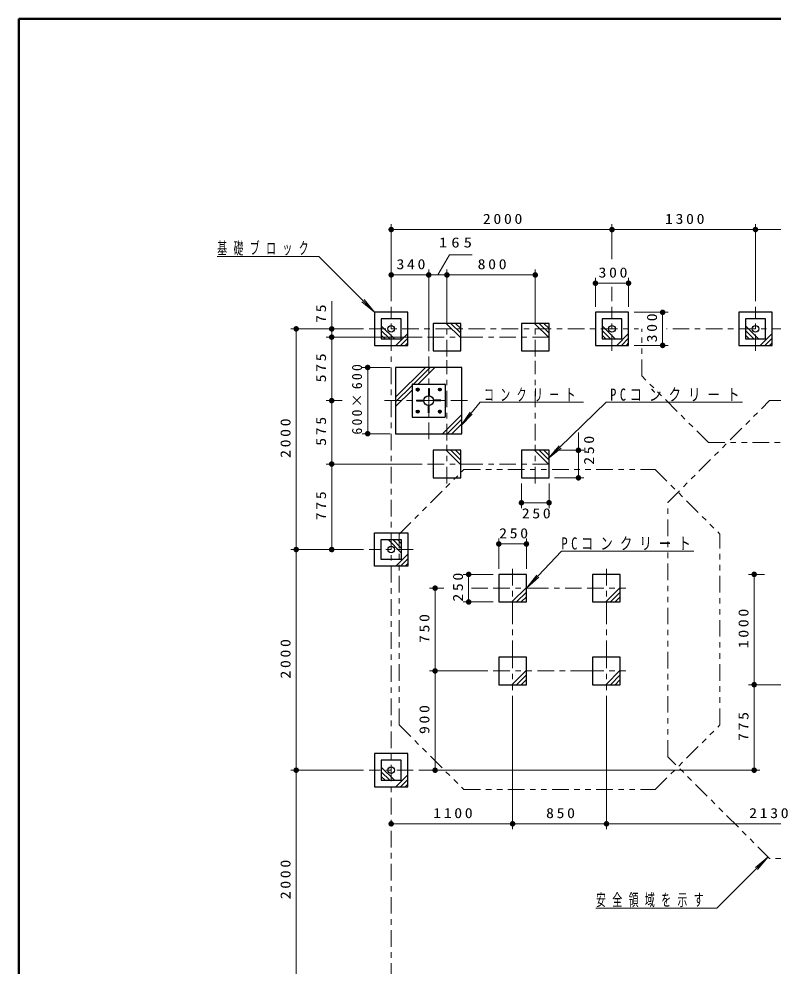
# Model space of a CAD drawing. Units: millimetres on the paper, scale 1:50. Extents: x -385 to 0, y -297 to 267.
# Drawn here: x -385 to -248.4, y -201.7 to -30 of the extents above; entities that cross this region are included whole.
import ezdxf

# ---------------------------------------------------------------- set-up
doc = ezdxf.new("R2010")
doc.units = ezdxf.units.MM
doc.linetypes.add('USER2', pattern=[6, 3, -1, 1, -1])
doc.linetypes.add('USER3', pattern=[8, 3, -1, 1, -1, 1, -1])
doc.layers.add('LY_1', color=7, linetype='Continuous', lineweight=25)
doc.styles.add('ＭＳ ゴシック', font='')
doc.styles.get('ＭＳ ゴシック').set_extended_font_data('MS Gothic')

# ---------------------------------------------------------------- blocks, each defined once
blk = doc.blocks.new('filled_dot')
at = {"color": 0, "linetype": 'Continuous', "lineweight": -2, "const_width": 1.25}
blk.add_lwpolyline([(-0.625, 0, 1), (0.625, 0, 1)], format="xyb", close=True, dxfattribs=at)

msp = doc.modelspace()

# ---------------------------------------------------------------- linework, layer by layer
at = {"layer": 'LY_1', "lineweight": 50}
for p, q in [((0, -30), (-385, -30)), ((-385, -30), (-385, -297))]:
    msp.add_line(p, q, dxfattribs=at)
at = {"layer": 'LY_1', "lineweight": 13}
for p, q in [((-317.557, -81.181), (-317.557, -67.181)), ((-317.557, -68.181), (-277.557, -68.181)), ((-277.557, -73.54), (-277.557, -67.181)), ((-277.557, -68.181), (-251.557, -68.181)), ((-251.557, -81.181), (-251.557, -67.181)), ((-251.557, -68.181), (-225.557, -68.181)), ((-349.074, -73.041), (-330.697, -73.041)), ((-330.697, -73.041), (-320.557, -83.181)), ((-309.107, -76.399), (-307.016, -72.777)), ((-307.016, -72.777), (-302.912, -72.777)), ((-310.757, -90.201), (-310.757, -75.399)), ((-307.457, -84.181), (-307.457, -75.399)), ((-291.457, -84.181), (-291.457, -75.399)), ((-317.557, -76.399), (-310.757, -76.399)), ((-310.757, -76.399), (-307.457, -76.399)), ((-307.457, -76.399), (-291.457, -76.399)), ((-280.557, -82.181), (-280.557, -76.905)), ((-274.557, -82.181), (-274.557, -76.905)), ((-280.557, -77.905), (-274.557, -77.905)), ((-277.557, -81.181), (-277.557, -78.54)), ((-328.336, -87.681), (-328.336, -81.184)), ((-320.557, -83.181), (-322.855, -81.253)), ((-320.557, -83.181), (-322.485, -80.883)), ((-273.557, -83.181), (-267.376, -83.181)), ((-268.376, -83.181), (-268.376, -89.181)), ((-316.981, -87.981), (-319.357, -85.605)), ((-304.957, -87.814), (-307.59, -85.181)), ((-304.957, -86.966), (-306.741, -85.181)), ((-304.957, -86.117), (-305.893, -85.181)), ((-288.957, -87.814), (-291.59, -85.181)), ((-288.957, -86.966), (-290.741, -85.181)), ((-288.957, -86.117), (-289.893, -85.181)), ((-276.981, -87.981), (-279.357, -85.605)), ((-250.981, -87.981), (-253.357, -85.605)), ((-322.557, -86.181), (-335.77, -86.181)), ((-334.77, -126.181), (-334.77, -86.181)), ((-317.829, -87.981), (-319.357, -86.454)), ((-318.678, -87.981), (-319.357, -87.302)), ((-316.704, -89.181), (-314.557, -87.034)), ((-277.829, -87.981), (-279.357, -86.454)), ((-278.678, -87.981), (-279.357, -87.302)), ((-276.704, -89.181), (-274.557, -87.034)), ((-251.829, -87.981), (-253.357, -86.454)), ((-252.678, -87.981), (-253.357, -87.302)), ((-250.704, -89.181), (-248.557, -87.034)), ((-311.957, -87.681), (-329.336, -87.681)), ((-328.336, -99.181), (-328.336, -87.681)), ((-315.856, -89.181), (-314.557, -87.883)), ((-315.007, -89.181), (-314.557, -88.731)), ((-275.856, -89.181), (-274.557, -87.883)), ((-275.007, -89.181), (-274.557, -88.731)), ((-273.557, -89.181), (-267.376, -89.181)), ((-249.856, -89.181), (-248.557, -87.883)), ((-249.007, -89.181), (-248.557, -88.731)), ((-317.757, -93.181), (-322.816, -93.181)), ((-321.816, -105.181), (-321.816, -93.181)), ((-316.757, -98.58), (-311.358, -93.181)), ((-313.51, -96.181), (-310.51, -93.181)), ((-312.661, -96.181), (-309.661, -93.181)), ((-316.757, -99.429), (-313.757, -96.429)), ((-316.757, -100.277), (-313.757, -97.277)), ((-326.466, -99.181), (-329.336, -99.181)), ((-328.336, -110.681), (-328.336, -99.181)), ((-301.439, -99.493), (-304.968, -103.759)), ((-301.439, -99.493), (-282.742, -99.493)), ((-278.61, -99.476), (-289.09, -109.681)), ((-278.61, -99.476), (-253.89, -99.476)), ((-304.968, -103.759), (-303.265, -101.29)), ((-308.245, -105.181), (-304.757, -101.693)), ((-307.396, -105.181), (-304.757, -102.542)), ((-304.968, -103.759), (-302.862, -101.623)), ((-306.548, -105.181), (-304.757, -103.391)), ((-317.757, -105.181), (-322.816, -105.181)), ((-283.639, -104.956), (-283.639, -113.181)), ((-289.09, -109.681), (-287.131, -107.409)), ((-289.09, -109.681), (-286.766, -107.784)), ((-304.957, -110.814), (-307.59, -108.181)), ((-304.957, -109.966), (-306.741, -108.181)), ((-304.957, -109.117), (-305.893, -108.181)), ((-288.957, -110.814), (-291.59, -108.181)), ((-288.957, -109.966), (-290.741, -108.181)), ((-288.957, -109.117), (-289.893, -108.181)), ((-287.957, -108.181), (-282.639, -108.181)), ((-311.957, -110.681), (-329.336, -110.681)), ((-328.336, -126.181), (-328.336, -110.681)), ((-287.957, -113.181), (-282.639, -113.181)), ((-293.957, -114.181), (-293.957, -118.7)), ((-288.957, -114.181), (-288.957, -118.7)), ((-288.957, -117.7), (-293.957, -117.7)), ((-315.757, -126.758), (-318.133, -124.381)), ((-315.757, -125.909), (-317.285, -124.381)), ((-315.757, -125.061), (-316.436, -124.381)), ((-298.057, -129.681), (-298.057, -124.169)), ((-298.057, -125.169), (-293.057, -125.169)), ((-293.057, -129.681), (-293.057, -124.169)), ((-322.557, -126.181), (-335.77, -126.181)), ((-334.77, -166.181), (-334.77, -126.181)), ((-314.557, -127.034), (-316.704, -129.181)), ((-286.711, -126.454), (-293.057, -133.181)), ((-286.711, -126.454), (-262.711, -126.454)), ((-314.557, -127.883), (-315.856, -129.181)), ((-314.557, -128.731), (-315.007, -129.181)), ((-299.057, -130.681), (-304.522, -130.681)), ((-303.522, -135.681), (-303.522, -130.681)), ((-293.057, -133.181), (-291.197, -130.828)), ((-293.057, -133.181), (-290.816, -131.187)), ((-249.894, -130.681), (-252.793, -130.681)), ((-251.793, -150.681), (-251.793, -130.681)), ((-308.029, -133.181), (-310.604, -133.181)), ((-309.604, -148.181), (-309.604, -133.181)), ((-300.057, -133.181), (-303.029, -133.181)), ((-295.69, -135.681), (-293.057, -133.049)), ((-294.841, -135.681), (-293.057, -133.897)), ((-278.69, -135.681), (-276.057, -133.049)), ((-277.841, -135.681), (-276.057, -133.897)), ((-293.993, -135.681), (-293.057, -134.746)), ((-276.993, -135.681), (-276.057, -134.746)), ((-299.057, -135.681), (-304.522, -135.681)), ((-300.057, -148.181), (-310.604, -148.181)), ((-309.604, -166.181), (-309.604, -148.181)), ((-295.69, -150.681), (-293.057, -148.049)), ((-294.841, -150.681), (-293.057, -148.897)), ((-278.69, -150.681), (-276.057, -148.049)), ((-277.841, -150.681), (-276.057, -148.897)), ((-293.993, -150.681), (-293.057, -149.746)), ((-276.993, -150.681), (-276.057, -149.746)), ((-240.957, -150.681), (-252.793, -150.681)), ((-251.793, -166.181), (-251.793, -150.681)), ((-295.557, -152.681), (-295.557, -176.895)), ((-278.557, -152.681), (-278.557, -176.895)), ((-322.557, -166.181), (-335.77, -166.181)), ((-334.77, -206.181), (-334.77, -166.181)), ((-316.981, -167.981), (-319.357, -165.605)), ((-317.829, -167.981), (-319.357, -166.454)), ((-312.557, -166.181), (-308.604, -166.181)), ((-308.604, -166.181), (-250.793, -166.181)), ((-318.678, -167.981), (-319.357, -167.302)), ((-316.704, -169.181), (-314.557, -167.034)), ((-315.856, -169.181), (-314.557, -167.883)), ((-315.007, -169.181), (-314.557, -168.731)), ((-317.557, -175.895), (-295.557, -175.895)), ((-278.557, -175.895), (-295.557, -175.895)), ((-235.957, -175.895), (-278.557, -175.895)), ((-258.556, -191.173), (-249.285, -181.901)), ((-249.285, -181.901), (-251.583, -183.83)), ((-249.285, -181.901), (-251.213, -184.2)), ((-280.453, -191.173), (-258.556, -191.173))]:
    msp.add_line(p, q, dxfattribs=at)
at = {"layer": 'LY_1', "linetype": 'USER2', "lineweight": 13}
for p, q in [((-317.557, -210.181), (-317.557, -82.181)), ((-277.557, -90.181), (-277.557, -82.181)), ((-251.557, -90.181), (-251.557, -82.181)), ((-307.457, -91.181), (-307.457, -84.181)), ((-291.457, -91.181), (-291.457, -84.181)), ((-321.557, -86.181), (-272.779, -86.181)), ((-179.557, -86.181), (-267.681, -86.181)), ((-310.957, -87.681), (-303.957, -87.681)), ((-303.957, -87.681), (-287.957, -87.681)), ((-310.757, -91.181), (-310.757, -107.181)), ((-307.457, -106.401), (-307.457, -91.869)), ((-291.457, -106.401), (-291.457, -91.961)), ((-318.757, -99.181), (-302.757, -99.181)), ((-307.457, -114.181), (-307.457, -107.181)), ((-291.457, -114.181), (-291.457, -107.181)), ((-310.957, -110.681), (-303.957, -110.681)), ((-303.957, -110.681), (-287.957, -110.681)), ((-313.557, -126.181), (-321.557, -126.181)), ((-295.557, -129.681), (-295.557, -136.681)), ((-278.557, -129.681), (-278.557, -136.681)), ((-299.057, -133.181), (-292.057, -133.181)), ((-292.057, -133.181), (-282.057, -133.181)), ((-282.057, -133.181), (-275.057, -133.181)), ((-295.557, -136.681), (-295.557, -144.681)), ((-278.557, -136.681), (-278.557, -144.681)), ((-295.557, -144.681), (-295.557, -151.681)), ((-278.557, -144.681), (-278.557, -151.681)), ((-299.057, -148.181), (-292.057, -148.181)), ((-282.057, -148.181), (-292.057, -148.181)), ((-282.057, -148.181), (-275.057, -148.181)), ((-313.557, -166.181), (-321.557, -166.181))]:
    msp.add_line(p, q, dxfattribs=at)
at = {"layer": 'LY_1'}
for p, q in [((-314.557, -83.181), (-320.557, -83.181)), ((-320.557, -83.181), (-320.557, -89.181)), ((-314.557, -89.181), (-314.557, -83.181)), ((-274.557, -83.181), (-280.557, -83.181)), ((-280.557, -83.181), (-280.557, -89.181)), ((-274.557, -89.181), (-274.557, -83.181)), ((-248.557, -83.181), (-254.557, -83.181)), ((-254.557, -83.181), (-254.557, -89.181)), ((-248.557, -89.181), (-248.557, -83.181)), ((-320.557, -89.181), (-314.557, -89.181)), ((-280.557, -89.181), (-274.557, -89.181)), ((-254.557, -89.181), (-248.557, -89.181)), ((-304.757, -93.181), (-316.757, -93.181)), ((-316.757, -93.181), (-316.757, -105.181)), ((-304.757, -105.181), (-304.757, -93.181)), ((-313.757, -96.242), (-313.757, -102.122)), ((-313.697, -96.181), (-307.817, -96.181)), ((-312.882, -96.965), (-313.007, -97.181)), ((-313.007, -97.181), (-312.882, -97.398)), ((-312.632, -96.965), (-312.882, -96.965)), ((-312.882, -97.398), (-312.632, -97.398)), ((-312.507, -97.181), (-312.632, -96.965)), ((-312.632, -97.398), (-312.507, -97.181)), ((-310.817, -96.99), (-310.817, -98.29)), ((-310.817, -96.99), (-310.697, -96.99)), ((-310.697, -96.99), (-310.697, -98.29)), ((-309.007, -97.181), (-308.882, -96.965)), ((-308.882, -97.398), (-309.007, -97.181)), ((-308.882, -96.965), (-308.632, -96.965)), ((-308.632, -97.398), (-308.882, -97.398)), ((-308.632, -96.965), (-308.507, -97.181)), ((-308.507, -97.181), (-308.632, -97.398)), ((-307.757, -96.242), (-307.757, -102.122)), ((-312.948, -99.122), (-312.948, -99.242)), ((-312.948, -99.122), (-311.648, -99.122)), ((-312.948, -99.242), (-311.648, -99.242)), ((-308.566, -99.121), (-309.866, -99.121)), ((-308.566, -99.241), (-309.866, -99.241)), ((-308.566, -99.241), (-308.566, -99.121)), ((-313.007, -101.181), (-312.882, -100.965)), ((-312.882, -101.398), (-313.007, -101.182)), ((-312.882, -100.965), (-312.632, -100.965)), ((-312.632, -100.965), (-312.507, -101.182)), ((-312.507, -101.181), (-312.632, -101.398)), ((-310.817, -101.372), (-310.817, -100.072)), ((-310.697, -101.372), (-310.697, -100.072)), ((-308.882, -100.965), (-309.007, -101.182)), ((-309.007, -101.181), (-308.882, -101.398)), ((-308.632, -100.965), (-308.882, -100.965)), ((-308.507, -101.181), (-308.632, -100.965)), ((-308.632, -101.398), (-308.507, -101.182)), ((-313.697, -102.181), (-307.817, -102.181)), ((-312.632, -101.398), (-312.882, -101.398)), ((-310.697, -101.372), (-310.817, -101.372)), ((-308.882, -101.398), (-308.632, -101.398)), ((-316.757, -105.181), (-304.757, -105.181)), ((-320.557, -129.181), (-320.557, -123.181)), ((-320.557, -123.181), (-314.557, -123.181)), ((-314.557, -123.181), (-314.557, -129.181)), ((-314.557, -129.181), (-320.557, -129.181)), ((-314.557, -163.181), (-320.557, -163.181)), ((-320.557, -163.181), (-320.557, -169.181)), ((-314.557, -169.181), (-314.557, -163.181)), ((-320.557, -169.181), (-314.557, -169.181))]:
    msp.add_line(p, q, dxfattribs=at)
at = {"layer": 'LY_1', "linetype": 'USER3', "lineweight": 13}
for p, q in [((-272.162, -94.716), (-272.162, -86.181)), ((-260.092, -106.786), (-272.162, -94.716)), ((-260.092, -106.786), (-183.557, -106.786)), ((-316.118, -123.397), (-304.402, -111.681)), ((-304.402, -111.681), (-269.712, -111.681)), ((-269.712, -111.681), (-257.996, -123.397)), ((-316.118, -157.966), (-316.118, -123.397)), ((-257.996, -157.966), (-257.996, -123.397)), ((-316.118, -157.966), (-304.402, -169.681)), ((-269.712, -169.681), (-257.996, -157.966)), ((-304.402, -169.681), (-269.712, -169.681))]:
    msp.add_line(p, q, dxfattribs=at)
at = {"layer": 'LY_1'}
for points in [[(-319.357, -84.381), (-319.357, -87.981), (-315.757, -87.981), (-315.757, -84.381)], [(-309.957, -90.181), (-304.957, -90.181), (-304.957, -85.181), (-309.957, -85.181)], [(-293.957, -90.181), (-288.957, -90.181), (-288.957, -85.181), (-293.957, -85.181)], [(-279.357, -84.381), (-279.357, -87.981), (-275.757, -87.981), (-275.757, -84.381)], [(-253.357, -84.381), (-253.357, -87.981), (-249.757, -87.981), (-249.757, -84.381)], [(-309.957, -113.181), (-304.957, -113.181), (-304.957, -108.181), (-309.957, -108.181)], [(-293.957, -113.181), (-288.957, -113.181), (-288.957, -108.181), (-293.957, -108.181)], [(-319.357, -124.381), (-315.757, -124.381), (-315.757, -127.981), (-319.357, -127.981)], [(-298.057, -130.681), (-298.057, -135.681), (-293.057, -135.681), (-293.057, -130.681)], [(-281.057, -130.681), (-281.057, -135.681), (-276.057, -135.681), (-276.057, -130.681)], [(-298.057, -145.681), (-298.057, -150.681), (-293.057, -150.681), (-293.057, -145.681)], [(-281.057, -145.681), (-281.057, -150.681), (-276.057, -150.681), (-276.057, -145.681)], [(-319.357, -164.381), (-319.357, -167.981), (-315.757, -167.981), (-315.757, -164.381)]]:
    msp.add_lwpolyline(points, close=True, dxfattribs=at)
at = {"layer": 'LY_1', "linetype": 'USER3', "lineweight": 13}
msp.add_lwpolyline([(-202.909, -99.181), (-184.457, -117.634), (-184.457, -163.729), (-202.909, -182.181), (-249.005, -182.181), (-267.457, -163.729), (-267.457, -117.634), (-249.005, -99.181)], close=True, dxfattribs=at)
at = {"layer": 'LY_1'}
for centre, radius in [((-317.557, -86.181), 0.605), ((-277.557, -86.181), 0.605), ((-251.557, -86.181), 0.605), ((-312.757, -97.181), 0.25), ((-312.757, -97.181), 0.127), ((-308.757, -97.181), 0.25), ((-308.757, -97.181), 0.127), ((-310.757, -99.181), 0.891), ((-312.757, -101.181), 0.25), ((-312.757, -101.181), 0.127), ((-308.757, -101.181), 0.25), ((-308.757, -101.181), 0.127), ((-317.557, -126.181), 0.605), ((-317.557, -166.181), 0.605)]:
    msp.add_circle(centre, radius, dxfattribs=at)
for centre, start, end in [((-313.697, -96.242), 89.99998, 179.99996), ((-307.817, -96.242), 0.00004, 90.00002), ((-313.697, -102.122), 179.99998, 270.00003), ((-307.817, -102.122), 269.99997, 0.00002)]:
    msp.add_arc(centre, 0.06, start, end, dxfattribs=at)

# ---------------------------------------------------------------- block references
at = {"layer": 'LY_1', "lineweight": 13, "xscale": 0.4, "yscale": 0.4}
for p in [(-317.557, -68.181), (-277.557, -68.181), (-251.557, -68.181), (-317.557, -76.399), (-307.457, -76.399), (-280.557, -77.905), (-293.957, -117.7), (-298.057, -125.169), (-317.557, -175.895), (-295.557, -175.895), (-278.557, -175.895)]:
    msp.add_blockref('filled_dot', p, dxfattribs=at)
for p, rotation in [((-277.557, -68.181), 180), ((-251.557, -68.181), 180), ((-310.757, -76.399), 180), ((-291.457, -76.399), 180), ((-274.557, -77.905), 180), ((-268.376, -83.181), 270), ((-334.77, -86.181), 270), ((-328.336, -86.181), 270), ((-328.336, -87.681), 270), ((-328.336, -87.681), 90), ((-268.376, -89.181), 90), ((-321.816, -93.181), 270), ((-328.336, -99.181), 270), ((-328.336, -99.181), 90), ((-321.816, -105.181), 90), ((-283.639, -108.181), 270), ((-328.336, -110.681), 270), ((-328.336, -110.681), 90), ((-283.639, -113.181), 90), ((-288.957, -117.7), 180), ((-293.057, -125.169), 180), ((-334.77, -126.181), 90), ((-334.77, -126.181), 270), ((-328.336, -126.181), 90), ((-303.522, -130.681), 270), ((-251.793, -130.681), 270), ((-309.604, -133.181), 270), ((-303.522, -135.681), 90), ((-309.604, -148.181), 90), ((-309.604, -148.181), 270), ((-251.793, -150.681), 90), ((-251.793, -150.681), 270), ((-334.77, -166.181), 90), ((-334.77, -166.181), 270), ((-309.604, -166.181), 90), ((-251.793, -166.181), 90), ((-295.557, -175.895), 180), ((-278.557, -175.895), 180)]:
    msp.add_blockref('filled_dot', p, dxfattribs=dict(at, rotation=rotation))

# ---------------------------------------------------------------- texts
at = {"layer": 'LY_1', "style": 'ＭＳ ゴシック'}
for s, insert, char_height, attachment_point in [('\\T1.33;\\W1.15;2000', (-297.134, -67.181), 1.833, 8), ('\\T1.33;\\W1.15;1300', (-264.136, -67.181), 1.833, 8), ('\\T1.64;\\W0.6;基礎ブロック', (-349.074, -72.891), 2.199, 7), ('\\T1.5;\\W1.2;165', (-308.912, -70.527), 1.833, 4), ('\\T1.33;\\W1.15;340', (-313.742, -75.399), 1.833, 8), ('\\T1.33;\\W1.15;800', (-299.04, -75.399), 1.833, 8), ('\\T1.33;\\W1.15;300', (-277.14, -76.905), 1.833, 8), ('\\T1.64;\\W0.6;コンクリート', (-300.742, -99.343), 2.199, 7), ('\\T1.57;\\W0.75;PCコンクリート', (-277.89, -99.326), 2.199, 7), ('\\T1.33;\\W1.15;250', (-291.042, -118.7), 1.833, 2), ('\\T1.33;\\W1.15;250', (-295.142, -124.169), 1.833, 8), ('\\T1.57;\\W0.75;PCコンクリート', (-286.711, -126.304), 2.199, 7), ('\\T1.33;\\W1.15;1100', (-306.134, -174.895), 1.833, 8), ('\\T1.33;\\W1.15;850', (-286.642, -174.895), 1.833, 8), ('\\T1.33;\\W1.15;2130', (-248.892, -174.895), 1.833, 8), ('\\T1.64;\\W0.6;安全領域を示す', (-280.453, -191.023), 2.199, 7)]:
    msp.add_mtext(s, dxfattribs=dict(at, insert=insert, char_height=char_height, attachment_point=attachment_point))
at = {"layer": 'LY_1', "char_height": 1.833, "rotation": 90, "style": 'ＭＳ ゴシック'}
for s, insert, attachment_point in [('\\T1.34;\\W1.15;75', (-329.336, -83.184), 8), ('\\T1.33;\\W1.15;300', (-269.376, -85.765), 8), ('\\T1.33;\\W1.15;575', (-329.336, -93.015), 8), ('\\T1.32;600×600', (-322.816, -98.761), 8), ('\\T1.33;\\W1.15;2000', (-335.77, -105.758), 8), ('\\T1.33;\\W1.15;575', (-329.336, -104.515), 8), ('\\T1.33;\\W1.15;250', (-282.639, -107.956), 2), ('\\T1.33;\\W1.15;775', (-329.336, -118.015), 8), ('\\T1.33;\\W1.15;250', (-304.522, -132.766), 8), ('\\T1.33;\\W1.15;1000', (-252.793, -140.26), 8), ('\\T1.33;\\W1.15;750', (-310.604, -140.266), 8), ('\\T1.33;\\W1.15;2000', (-335.77, -145.758), 8), ('\\T1.33;\\W1.15;900', (-310.604, -156.765), 8), ('\\T1.33;\\W1.15;775', (-252.793, -158.015), 8), ('\\T1.33;\\W1.15;2000', (-335.77, -185.758), 8)]:
    msp.add_mtext(s, dxfattribs=dict(at, insert=insert, attachment_point=attachment_point))

doc.saveas('drawing.dxf')
